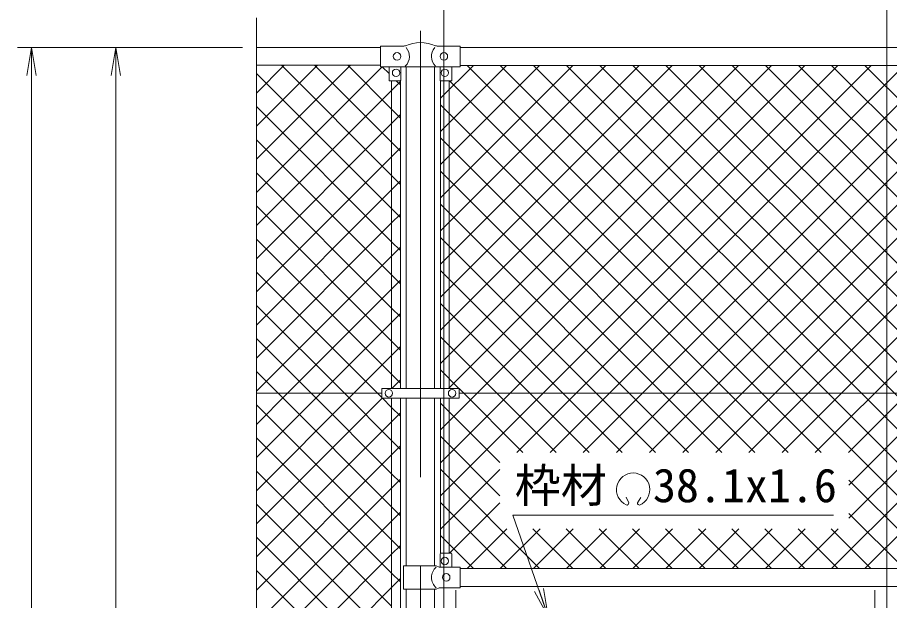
# Model space of a CAD drawing. Units: millimetres, scale not verified. Extents: x -6300 to 6300, y -4455 to 4455.
# Drawn here: x 229 to 2090, y 1233 to 2478 of the extents above; entities that cross this region are included whole.
import ezdxf
from ezdxf.enums import TextEntityAlignment as Align

# ---------------------------------------------------------------- set-up
doc = ezdxf.new("R2010")
doc.units = ezdxf.units.MM
doc.header["$LTSCALE"] = 30
doc.linetypes.add('USER1', pattern=[50.8, 31.75, -6.35, 6.35, -6.35])
for name, color, linetype, lineweight in [('0-1_D-BMK', 2, 'USER1', 13), ('0-2_D-STR1', 1, 'Continuous', 18), ('0-3_D-STR3', 3, 'Continuous', 13), ('0-7_D-STR-DIM', 7, 'Continuous', 9), ('0-8_0', 7, 'Continuous', 9), ('0-9_D-STR2', 7, 'Continuous', 9), ('0-A_D-STR-TXT', 7, 'Continuous', 9)]:
    doc.layers.add(name, color=color, linetype=linetype, lineweight=lineweight)
doc.styles.add('ＭＳ ゴシック', font='')
doc.styles.get('ＭＳ ゴシック').set_extended_font_data('MS Gothic')

# ---------------------------------------------------------------- blocks, each defined once
blk = doc.blocks.new('_Open')
at = {"layer": '0-8_0'}
blk.add_line((-30, 5), (0, 0), dxfattribs=at)
blk.add_lwpolyline([(-30, -5), (0, 0), (-30, 0)], dxfattribs=at)

msp = doc.modelspace()

# ---------------------------------------------------------------- linework, layer by layer
at = {"layer": '0-1_D-BMK'}
for p, q in [((1089.08, 2448.75), (1089.08, -947.06)), ((1164.48, 1255.24), (1164.48, -583.15)), ((2058.68, 1255.24), (2058.68, -583.15))]:
    msp.add_line(p, q, dxfattribs=at)
at = {"layer": '0-2_D-STR1'}
for p, q in [((1004.08, 2413.51), (739.08, 2413.51)), ((1174.08, 2413.51), (3004.08, 2413.51)), ((1004.08, 2375.51), (739.08, 2375.51)), ((1058.83, 2372.01), (1058.83, 1685.81)), ((1119.33, 2372.01), (1119.33, 1685.81)), ((1174.08, 2375.41), (3004.08, 2375.41)), ((1058.83, 1665.21), (1058.83, 1307.61)), ((1119.33, 1665.21), (1119.33, 1307.61)), ((3004.08, 1301.51), (1174.08, 1301.51)), ((1058.83, 1257.61), (1058.83, 1031.01)), ((1119.33, 1257.61), (1119.33, 1031.01)), ((3004.08, 1263.51), (1174.08, 1263.51))]:
    msp.add_line(p, q, dxfattribs=at)
at = {"layer": '0-3_D-STR3'}
for p, q in [((1004.08, 2416.51), (1053.3, 2416.51)), ((1004.08, 2372.51), (1004.08, 2416.51)), ((1124.85, 2416.51), (1174.08, 2416.51)), ((1174.08, 2372.51), (1174.08, 2416.51)), ((1004.08, 2372.51), (1054.28, 2372.51)), ((1022.08, 2372.51), (1022.08, 2343.51)), ((1047.08, 2372.51), (1047.08, 2343.51)), ((1055.28, 2372.01), (1054.28, 2372.51)), ((1055.28, 2372.01), (1122.88, 2372.01)), ((1122.88, 2372.01), (1123.88, 2372.51)), ((1123.88, 2372.51), (1174.08, 2372.51)), ((1131.08, 2372.51), (1131.08, 2343.51)), ((1156.08, 2372.51), (1156.08, 2343.51)), ((1046.08, 2342.51), (1023.08, 2342.51)), ((1027.58, 2342.51), (1027.58, 1685.81)), ((1046.58, 2342.65), (1046.58, 1685.81)), ((1131.58, 1685.81), (1131.58, 2342.65)), ((1132.08, 2342.51), (1155.08, 2342.51)), ((1150.58, 1685.81), (1150.58, 2342.51)), ((1006.58, 1675.51), (739.08, 1675.51)), ((1006.58, 1685.81), (1171.58, 1685.81)), ((1006.58, 1685.81), (1006.58, 1665.21)), ((3006.58, 1675.51), (1171.08, 1675.51)), ((1171.58, 1685.81), (1171.58, 1665.21)), ((1006.58, 1665.21), (1171.58, 1665.21)), ((1027.58, 1665.21), (1027.58, 949.01)), ((1046.58, 1665.21), (1046.58, 949.01)), ((1131.58, 1333.93), (1131.58, 1665.21)), ((1150.58, 1334.61), (1150.58, 1665.21)), ((1131.08, 1332.61), (1131.08, 1304.61)), ((1133.08, 1334.61), (1154.08, 1334.61)), ((1156.08, 1332.61), (1156.08, 1304.61)), ((1052.98, 1307.61), (1122.88, 1307.61)), ((1052.98, 1307.61), (1052.98, 1257.61)), ((1128.88, 1304.61), (1122.88, 1307.61)), ((1128.88, 1304.61), (1174.08, 1304.61)), ((1174.08, 1260.61), (1174.08, 1304.61)), ((1052.98, 1257.61), (1122.88, 1257.61)), ((1128.88, 1260.61), (1122.88, 1257.61)), ((1128.88, 1260.61), (1174.08, 1260.61))]:
    msp.add_line(p, q, dxfattribs=at)
for centre in [(1039.08, 2394.51), (1139.08, 2394.51), (1037.08, 2359.51), (1141.08, 2359.51), (1021.58, 1675.51), (1156.58, 1675.51), (1141.08, 1317.61), (1144.08, 1282.61)]:
    msp.add_circle(centre, 8, dxfattribs=at)
for centre, radius, start, end in [((1089.08, 2341.05), 82.82, 67.15338, 112.84662), ((1053.3, 2424.51), 8, 270, 296.9114), ((1036.69, 2394.51), 28.8, 314.1684, 41.01552), ((1141.46, 2394.51), 28.8, 138.98448, 225.8316), ((1124.85, 2424.51), 8, 243.0886, 270), ((1023.08, 2343.51), 1, 180, 270), ((1046.08, 2343.51), 1, 270, 0), ((1132.08, 2343.51), 1, 180, 270), ((1155.08, 2343.51), 1, 270, 0), ((1133.08, 1332.61), 2, 90, 180), ((1154.08, 1332.61), 2, 0, 90), ((1141.46, 1282.61), 28.8, 130.19176, 229.80824)]:
    msp.add_arc(centre, radius, start, end, dxfattribs=at)
at = {"layer": '0-7_D-STR-DIM'}
for p, q in [((1139.08, 1180.51), (1139.08, 2693.51)), ((2084.08, 1180.51), (2084.08, 2693.51)), ((2084.08, 1180.51), (2084.08, 2693.51)), ((739.08, 964.16), (739.08, 2476.51)), ((709.08, 2413.51), (229.08, 2413.51)), ((709.08, 2413.51), (409.08, 2413.51)), ((259.08, -526.49), (259.08, 2353.51)), ((439.08, -476.49), (439.08, 2353.51))]:
    msp.add_line(p, q, dxfattribs=at)
at = {"layer": '0-9_D-STR2'}
for p, q in [((739.08, 2316.24), (798.35, 2375.51)), ((739.08, 2245.53), (869.06, 2375.51)), ((739.08, 2174.82), (939.77, 2375.51)), ((739.08, 2104.11), (1007.48, 2372.51)), ((1027.58, 2140.4), (792.46, 2375.51)), ((1027.58, 2211.11), (863.17, 2375.51)), ((1027.58, 2281.82), (933.88, 2375.51)), ((1022.08, 2358.03), (1007.59, 2372.51)), ((1131.58, 2305), (1201.98, 2375.41)), ((1131.58, 2234.29), (1272.69, 2375.41)), ((1131.58, 2163.58), (1343.41, 2375.41)), ((1131.58, 2092.87), (1414.12, 2375.41)), ((1131.58, 2022.16), (1484.83, 2375.41)), ((1131.58, 1951.45), (1555.54, 2375.41)), ((1131.58, 1880.74), (1626.25, 2375.41)), ((1131.58, 1810.03), (1696.96, 2375.41)), ((1131.58, 1739.32), (1767.67, 2375.41)), ((1131.58, 1597.9), (1909.09, 2375.41)), ((1131.58, 1527.19), (1979.8, 2375.41)), ((1131.58, 1456.47), (2050.51, 2375.41)), ((1148.78, 1685.81), (1838.38, 2375.41)), ((2262.58, 1301.51), (1188.68, 2375.41)), ((2219.81, 1415), (1259.39, 2375.41)), ((1295.07, 1549.26), (2121.22, 2375.41)), ((2219.81, 1485.71), (1330.1, 2375.41)), ((1365.78, 1549.26), (2191.93, 2375.41)), ((2226.96, 1549.26), (1400.81, 2375.41)), ((1436.49, 1549.26), (2262.64, 2375.41)), ((2297.67, 1549.26), (1471.52, 2375.41)), ((1507.2, 1549.26), (2333.35, 2375.41)), ((2368.38, 1549.26), (1542.23, 2375.41)), ((1577.91, 1549.26), (2404.07, 2375.41)), ((2439.1, 1549.26), (1612.94, 2375.41)), ((1648.62, 1549.26), (2474.78, 2375.41)), ((2509.81, 1549.26), (1683.65, 2375.41)), ((1719.34, 1549.26), (2545.49, 2375.41)), ((2580.52, 1549.26), (1754.37, 2375.41)), ((1790.05, 1549.26), (2616.2, 2375.41)), ((2651.23, 1549.26), (1825.08, 2375.41)), ((1860.76, 1549.26), (2686.91, 2375.41)), ((2721.94, 1549.26), (1895.79, 2375.41)), ((1931.47, 1549.26), (2757.62, 2375.41)), ((2792.65, 1549.26), (1966.5, 2375.41)), ((2002.18, 1549.26), (2828.33, 2375.41)), ((2003.35, 1479.73), (2899.04, 2375.41)), ((2003.35, 1409.01), (2969.75, 2375.41)), ((2863.36, 1549.26), (2037.21, 2375.41)), ((1027.58, 2069.69), (739.08, 2358.19)), ((1966.56, 1301.51), (3022.08, 2357.03)), ((1027.58, 2321.89), (1046.58, 2340.89)), ((1046.58, 2333.53), (1037.59, 2342.51)), ((1944.12, 1549.26), (1150.87, 2342.51)), ((739.08, 2033.39), (1027.58, 2321.89)), ((1873.41, 1549.26), (1131.58, 2291.09)), ((1027.58, 1998.98), (739.08, 2287.48)), ((1046.58, 2262.82), (1027.58, 2281.82)), ((1027.58, 2251.18), (1046.58, 2270.18)), ((739.08, 1962.68), (1027.58, 2251.18)), ((1027.58, 1928.27), (739.08, 2216.77)), ((1802.7, 1549.26), (1131.58, 2220.38)), ((1046.58, 2192.11), (1027.58, 2211.11)), ((1027.58, 2180.47), (1046.58, 2199.47)), ((739.08, 1891.97), (1027.58, 2180.47)), ((1027.58, 1857.55), (739.08, 2146.05)), ((1046.58, 2121.4), (1027.58, 2140.4)), ((1731.99, 1549.26), (1131.58, 2149.67)), ((1027.58, 2109.76), (1046.58, 2128.76)), ((739.08, 1821.26), (1027.58, 2109.76)), ((1027.58, 1786.84), (739.08, 2075.34)), ((1046.58, 2050.69), (1027.58, 2069.69)), ((1661.28, 1549.26), (1131.58, 2078.96)), ((1027.58, 2039.05), (1046.58, 2058.05)), ((739.08, 1750.55), (1027.58, 2039.05)), ((1027.58, 1716.13), (739.08, 2004.63)), ((1046.58, 1979.98), (1027.58, 1998.98)), ((1590.57, 1549.26), (1131.58, 2008.25)), ((1027.58, 1968.34), (1046.58, 1987.34)), ((739.08, 1679.84), (1027.58, 1968.34)), ((1519.86, 1549.26), (1131.58, 1937.54)), ((1046.58, 1909.27), (1027.58, 1928.27)), ((1027.58, 1897.63), (1046.58, 1916.63)), ((805.46, 1675.51), (1027.58, 1897.63)), ((926.78, 1675.51), (739.08, 1863.21)), ((1449.15, 1549.26), (1131.58, 1866.83)), ((1046.58, 1838.55), (1027.58, 1857.55)), ((1027.58, 1826.92), (1046.58, 1845.92)), ((876.17, 1675.51), (1027.58, 1826.92)), ((856.07, 1675.51), (739.08, 1792.5)), ((1046.58, 1767.84), (1027.58, 1786.84)), ((1378.44, 1549.26), (1131.58, 1796.12)), ((1027.58, 1756.21), (1046.58, 1775.21)), ((946.88, 1675.51), (1027.58, 1756.21)), ((785.36, 1675.51), (739.08, 1721.79)), ((1046.58, 1697.13), (1027.58, 1716.13)), ((1171.17, 1685.81), (1131.58, 1725.41)), ((1027.89, 1685.81), (1046.58, 1704.5)), ((739.08, 1609.13), (805.46, 1675.51)), ((739.08, 1538.42), (876.17, 1675.51)), ((739.08, 1467.71), (946.88, 1675.51)), ((1027.58, 1433.29), (785.36, 1675.51)), ((1027.58, 1504), (856.07, 1675.51)), ((1027.58, 1574.71), (926.78, 1675.51)), ((1307.72, 1549.26), (1171.58, 1685.41)), ((739.08, 1397), (1007.29, 1665.21)), ((1027.58, 1362.58), (739.08, 1651.08)), ((1258.57, 1527.71), (1131.58, 1654.7)), ((1027.58, 1614.79), (1046.58, 1633.79)), ((739.08, 1326.29), (1027.58, 1614.79)), ((1258.57, 1457), (1131.58, 1583.99)), ((1027.58, 1291.87), (739.08, 1580.37)), ((1046.58, 1555.71), (1027.58, 1574.71)), ((1027.58, 1544.08), (1046.58, 1563.08)), ((739.08, 1255.58), (1027.58, 1544.08)), ((1027.58, 1221.16), (739.08, 1509.66)), ((1343.34, 1301.51), (1131.58, 1513.28)), ((1131.58, 1385.76), (1258.57, 1512.76)), ((1046.58, 1485), (1027.58, 1504)), ((1027.58, 1473.37), (1046.58, 1492.37)), ((2191.87, 1301.51), (2003.35, 1490.03)), ((739.08, 1184.87), (1027.58, 1473.37)), ((2037.27, 1301.51), (2219.81, 1484.04)), ((1027.58, 1150.45), (739.08, 1438.95)), ((1046.58, 1414.29), (1027.58, 1433.29)), ((1272.63, 1301.51), (1131.58, 1442.57)), ((1151.13, 1334.61), (1258.57, 1442.05)), ((1027.58, 1402.66), (1046.58, 1421.66)), ((2121.16, 1301.51), (2003.35, 1419.32)), ((739.08, 1114.16), (1027.58, 1402.66)), ((1188.74, 1301.51), (1273.6, 1386.37)), ((1259.45, 1301.51), (1344.31, 1386.37)), ((1414.05, 1301.51), (1329.19, 1386.37)), ((1330.17, 1301.51), (1415.02, 1386.37)), ((1484.76, 1301.51), (1399.9, 1386.37)), ((1400.88, 1301.51), (1485.73, 1386.37)), ((1555.47, 1301.51), (1470.61, 1386.37)), ((1471.59, 1301.51), (1556.44, 1386.37)), ((1626.18, 1301.51), (1541.33, 1386.37)), ((1542.3, 1301.51), (1627.16, 1386.37)), ((1696.89, 1301.51), (1612.04, 1386.37)), ((1613.01, 1301.51), (1697.87, 1386.37)), ((1767.6, 1301.51), (1682.75, 1386.37)), ((1683.72, 1301.51), (1768.58, 1386.37)), ((1838.32, 1301.51), (1753.46, 1386.37)), ((1754.43, 1301.51), (1839.29, 1386.37)), ((1909.03, 1301.51), (1824.17, 1386.37)), ((1825.14, 1301.51), (1910, 1386.37)), ((1979.74, 1301.51), (1894.88, 1386.37)), ((1895.85, 1301.51), (1980.71, 1386.37)), ((2050.45, 1301.51), (1965.59, 1386.37)), ((1027.58, 1079.74), (739.08, 1368.24)), ((1046.58, 1343.58), (1027.58, 1362.58)), ((1201.92, 1301.51), (1131.58, 1371.85)), ((1027.58, 1331.95), (1046.58, 1350.95)), ((739.08, 1043.45), (1027.58, 1331.95)), ((1027.58, 1009.03), (739.08, 1297.53)), ((1046.58, 1272.87), (1027.58, 1291.87)), ((1027.58, 1261.23), (1046.58, 1280.23)), ((739.08, 972.73), (1027.58, 1261.23))]:
    msp.add_line(p, q, dxfattribs=at)
for points in [[(1006.58, 1666.42), (997.49, 1675.51), (739.08, 1933.92)], [(1046.58, 1626.42), (1027.58, 1645.42), (1007.79, 1665.21)]]:
    msp.add_lwpolyline(points, dxfattribs=at)
at = {"layer": '0-A_D-STR-TXT'}
for p, q in [((1533.51, 1441.55), (1527.77, 1453.85)), ((1552.38, 1441.53), (1559.17, 1453.29))]:
    msp.add_line(p, q, dxfattribs=at)
msp.add_lwpolyline([(1970.82, 1415.61), (1286.52, 1415.61), (1361.11, 1200.78)], dxfattribs=at)
for centre, radius, start, end in [((1542.94, 1469.86), 35.62, 292.92895, 245.65759), ((1529.82, 1440.85), 3.75, 245.55066, 10.6575), ((1556.07, 1440.83), 3.75, 169.34241, 276.63708)]:
    msp.add_arc(centre, radius, start, end, dxfattribs=at)

# ---------------------------------------------------------------- block references
at = {"layer": '0-7_D-STR-DIM', "xscale": 2, "yscale": 2, "rotation": 90}
for p in [(259.08, 2413.51), (439.08, 2413.51)]:
    msp.add_blockref('_Open', p, dxfattribs=at)
at = {"layer": '0-A_D-STR-TXT', "xscale": 2, "yscale": 2, "rotation": 289.14937}
msp.add_blockref('_Open', (1361.77, 1198.89), dxfattribs=at)

# ---------------------------------------------------------------- texts
at = {"layer": '0-A_D-STR-TXT', "style": 'ＭＳ ゴシック'}
msp.add_text('枠材  38.1x1.6', height=72.14, dxfattribs=at).set_placement((1290.19, 1421.39), align=Align.BOTTOM_LEFT)

doc.saveas('drawing.dxf')
